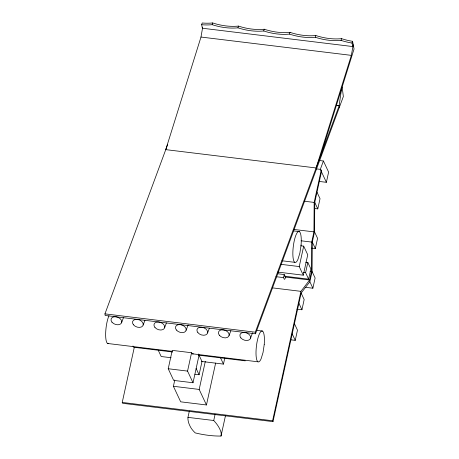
<?xml version="1.0" encoding="UTF-8"?>
<svg xmlns="http://www.w3.org/2000/svg" width="459" height="459" viewBox="0 0 459 459"><rect width="100%" height="100%" fill="white"/><g stroke="black" fill="none" stroke-linecap="round" stroke-linejoin="round"><path stroke-width="0.69" d="M272.996 421.626L272.594 420.76L300.926 291.345L309.636 280.007L311.489 271.556L311.707 242.082L313.939 231.881L314.163 202.413L321.277 169.916L321.679 170.777L314.759 202.402L314.535 231.87L312.304 242.071L312.086 271.544L309.848 281.746L301.138 293.083L272.996 421.626L122.639 403.3L122.232 402.44L134.332 347.176M339.356 107.303L339.144 105.576L341.519 89.029M353.246 44.821L351.347 55.367L316.113 167.954L165.756 149.634L200.99 37.047L202.706 27.075M199.045 355.209L193.015 382.754L173.68 380.396L168.224 368.743L172.24 350.378L191.575 352.736A15.617 3.798 -83.1 0 0 193.411 353.843M215.632 363.075L206.458 404.97L180.685 401.826L173.404 386.289L174.781 379.989M193.015 382.754L187.553 371.096L191.575 352.736M225.467 415.739L221.02 436.05A41.27 14.499 12.3 0 1 195.241 432.912A64.14 22.537 12.3 0 1 190.06 426.17A103.745 36.45 12.3 0 1 187.96 417.369L189.332 411.115M194.943 374.246L199.086 374.751L201.989 361.491L198.477 353.998M206.458 404.97L199.177 389.427L205.311 361.428M201.524 361.434L223.464 364.107L224.807 357.986M221.02 436.05A64.14 22.537 12.3 0 0 220.131 429.836A103.745 36.45 12.3 0 0 213.739 420.507L215.105 414.259M284.442 279.554L283.53 277.609L284.201 274.551L277.368 273.713M285.039 278.837L285.636 276.117M277.758 272.078L303.273 275.188L299.228 266.559L303.697 246.15L300.863 245.806M303.273 275.188L307.742 254.785L303.697 246.15M314.954 208.529L317.789 208.879L320.026 198.678L316.991 192.201M284.523 276.215L308.637 279.152L305.602 272.68L307.84 262.479L305.711 262.215M319.332 181.454L326.383 182.309L328.615 172.108L323.411 161L319.16 160.484M290.983 339.844L295.235 340.366L297.472 330.164L294.437 323.687M296.956 309.154L301.936 309.762L304.168 299.555L301.138 293.083M308.637 279.152L310.869 268.951L307.84 262.479M311.793 248.118L315.339 248.548L317.571 238.347L314.535 231.87M305.08 287.271L312.883 288.218L315.115 278.016L312.086 271.544M352.569 41.293L352.03 43.02L352.707 46.548L202.344 28.229L201.667 24.7L202.207 22.973L203.331 23.082A41.27 24.155 17.4 0 0 212.695 22.95A41.27 24.155 17.4 0 0 238.468 26.088A41.27 24.155 17.4 0 0 264.246 29.233A41.27 24.155 17.4 0 0 290.019 32.371A41.27 24.155 17.4 0 0 315.798 35.515A41.27 24.155 17.4 0 0 341.571 38.654A41.27 24.155 17.4 0 0 351.433 41.126L352.569 41.293L354.05 48.987L320.652 155.704M201.667 24.7L202.792 24.809A41.27 24.155 17.4 0 0 212.156 24.677L212.695 22.95M212.156 24.677A41.27 24.155 17.4 0 0 237.928 27.815L238.468 26.088M237.928 27.815A41.27 24.155 17.4 0 0 263.707 30.96L264.246 29.233M263.707 30.96A41.27 24.155 17.4 0 0 289.48 34.098L290.019 32.371M289.48 34.098A41.27 24.155 17.4 0 0 315.258 37.242L315.798 35.515M315.258 37.242A41.27 24.155 17.4 0 0 341.031 40.381L341.571 38.654M342.162 86.969L343.343 96.533L255.508 333.785L105.151 315.465L104.95 313.87L167.667 144.476M121.698 322.425L123.437 317.72M143.174 325.041L144.918 320.336M164.655 327.657L166.399 322.952M186.136 330.273L188.127 324.897M207.617 332.895L209.361 328.185M229.098 335.512L230.837 330.801M250.574 338.128L252.565 332.746M255.508 333.785L255.313 332.19L339.161 105.708L336.321 105.363M326.383 182.309L320.319 169.36L323.411 161M200.99 37.047L351.347 55.367L351.617 56.755M336.349 105.237L339.144 105.576M316.062 168.843L320.319 169.36M304.231 201.203L314.163 202.413M294.081 229.466L313.939 231.881M293.68 230.911L299.354 231.606M301.07 240.786L311.707 242.082M282.01 260.769L294.776 262.324M280.816 264.315L299.228 266.559M310.072 271.378L311.489 271.556M303.479 272.422L305.602 272.68M285.521 277.07L309.636 280.007M276.014 276.691L283.53 277.609M272.554 287.885L300.926 291.345M256.828 330.382L262.502 331.077M104.95 313.87L255.313 332.19M107.567 343.475L172.108 351.336M191.965 353.757L257.929 361.795M172.659 351.996L133.529 347.228L132.961 346.011M198.271 355.117L245.226 360.837M171.087 357.727L161.178 356.517L158.235 350.234M168.224 368.743L187.553 371.096M173.404 386.289L199.177 389.427M122.232 402.44L272.594 420.76M187.96 417.369L213.739 420.507M352.03 43.02L350.894 42.853A41.27 24.155 17.4 0 1 341.031 40.381M314.759 202.402L317.789 208.879M312.304 242.071L315.339 248.548M309.848 281.746L312.883 288.218M298.907 303.284L301.936 309.762M284.201 274.551L285.01 276.272M292.205 333.888L295.235 340.366M220.527 357.825L223.464 364.107M196.142 368.474L199.086 374.751M108.565 343.504A15.617 3.798 -83.1 0 1 105.645 333.94A15.617 3.798 -83.1 0 1 108.967 315.74M264.229 344.525L263.047 352.478L261.102 358.812A15.617 3.798 -83.1 0 1 256.002 353.493A15.617 3.798 -83.1 0 1 260.792 331.61A15.617 3.798 -83.1 0 1 264.229 344.525M301.081 245.054L299.893 253.007L297.954 259.341A15.617 3.798 -83.1 0 1 292.848 254.022A15.617 3.798 -83.1 0 1 297.639 232.139A15.617 3.798 -83.1 0 1 301.081 245.054M176.417 330.038A5.577 3.781 20.3 0 0 185.717 331.174A5.577 3.781 20.3 0 0 180.33 324.628A5.577 3.781 20.3 0 0 176.417 330.038M133.46 324.806A5.577 3.781 20.3 0 0 142.76 325.936A5.577 3.781 20.3 0 0 137.367 319.389A5.577 3.781 20.3 0 0 133.46 324.806M111.979 322.184A5.577 3.781 20.3 0 0 121.279 323.32A5.577 3.781 20.3 0 0 115.892 316.773A5.577 3.781 20.3 0 0 111.979 322.184M154.935 327.422A5.577 3.781 20.3 0 0 164.236 328.552A5.577 3.781 20.3 0 0 158.848 322.011A5.577 3.781 20.3 0 0 154.935 327.422M197.898 332.655A5.577 3.781 20.3 0 0 207.198 333.791A5.577 3.781 20.3 0 0 201.811 327.244A5.577 3.781 20.3 0 0 197.898 332.655M240.855 337.893A5.577 3.781 20.3 0 0 250.161 339.023A5.577 3.781 20.3 0 0 244.767 332.477A5.577 3.781 20.3 0 0 240.855 337.893M219.379 335.271A5.577 3.781 20.3 0 0 228.68 336.407A5.577 3.781 20.3 0 0 223.292 329.86A5.577 3.781 20.3 0 0 219.379 335.271"/></g></svg>
